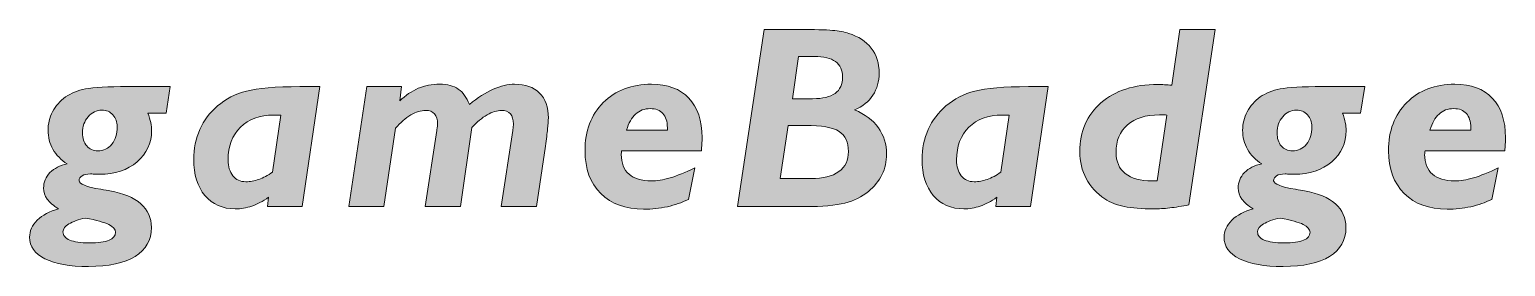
# Model space of a CAD drawing. Header units: inches. Extents: x -1.01 to 0.29, y -1.26 to -1.05.
import ezdxf

# ---------------------------------------------------------------- set-up
doc = ezdxf.new("R2010")
doc.units = ezdxf.units.IN
doc.header["$MEASUREMENT"] = 0
doc.layers.add('Layer 3', color=7, linetype='Continuous')

# ---------------------------------------------------------------- blocks, each defined once
blk = doc.blocks.new('block 2')
at = {"layer": 'Layer 3'}
h = blk.add_hatch(color=250, dxfattribs=at)
h.dxf.hatch_style = 2
edge = h.paths.add_edge_path()
edge.add_spline(control_points=[(-0.3877, -1.2072), (-0.3877, -1.2072), (-0.3644, -1.0517), (-0.3644, -1.0517), (-0.3644, -1.0517), (-0.3346, -1.0517), (-0.3346, -1.0517), (-0.3203, -1.0517), (-0.3102, -1.052), (-0.3046, -1.0525), (-0.2989, -1.053), (-0.2941, -1.0539), (-0.2903, -1.0552), (-0.2818, -1.0578), (-0.2752, -1.0621), (-0.2706, -1.0681), (-0.2659, -1.0742), (-0.2636, -1.0814), (-0.2636, -1.0899), (-0.2636, -1.0974), (-0.2654, -1.1039), (-0.2691, -1.1095), (-0.2728, -1.115), (-0.2781, -1.1193), (-0.2851, -1.1223), (-0.276, -1.126), (-0.2691, -1.1313), (-0.2643, -1.138), (-0.2595, -1.1447), (-0.2571, -1.1524), (-0.2571, -1.1611), (-0.2571, -1.1676), (-0.2584, -1.1736), (-0.2611, -1.1792), (-0.2638, -1.1847), (-0.2678, -1.1897), (-0.273, -1.194), (-0.2787, -1.1987), (-0.2856, -1.2021), (-0.2938, -1.2042), (-0.302, -1.2062), (-0.3133, -1.2072), (-0.3279, -1.2072), (-0.3279, -1.2072), (-0.3877, -1.2072), (-0.3877, -1.2072)], knot_values=[0, 0, 0, 0, 1, 1, 1, 2, 2, 2, 3, 3, 3, 4, 4, 4, 5, 5, 5, 6, 6, 6, 7, 7, 7, 8, 8, 8, 9, 9, 9, 10, 10, 10, 11, 11, 11, 12, 12, 12, 13, 13, 13, 14, 14, 14, 15, 15, 15, 15], degree=3, periodic=1)
edge = h.paths.add_edge_path()
edge.add_spline(control_points=[(-0.3503, -1.1827), (-0.3503, -1.1827), (-0.3233, -1.1827), (-0.3233, -1.1827), (-0.3128, -1.1827), (-0.3047, -1.1806), (-0.299, -1.1765), (-0.2933, -1.1723), (-0.2905, -1.1665), (-0.2905, -1.1589), (-0.2905, -1.1506), (-0.2933, -1.1447), (-0.2988, -1.1412), (-0.3043, -1.1377), (-0.3142, -1.136), (-0.3283, -1.136), (-0.3283, -1.136), (-0.3433, -1.136), (-0.3433, -1.136), (-0.3433, -1.136), (-0.3503, -1.1827), (-0.3503, -1.1827)], knot_values=[0, 0, 0, 0, 1, 1, 1, 2, 2, 2, 3, 3, 3, 4, 4, 4, 5, 5, 5, 6, 6, 6, 7, 7, 7, 7], degree=3, periodic=1)
edge = h.paths.add_edge_path()
edge.add_spline(control_points=[(-0.3396, -1.1125), (-0.3396, -1.1125), (-0.3219, -1.1125), (-0.3219, -1.1125), (-0.313, -1.1125), (-0.3065, -1.111), (-0.3022, -1.1078), (-0.2979, -1.1047), (-0.2957, -1.0999), (-0.2957, -1.0935), (-0.2957, -1.0875), (-0.2978, -1.083), (-0.3019, -1.0799), (-0.306, -1.0769), (-0.3122, -1.0754), (-0.3203, -1.0754), (-0.3203, -1.0754), (-0.3342, -1.0754), (-0.3342, -1.0754), (-0.3342, -1.0754), (-0.3396, -1.1125), (-0.3396, -1.1125)], knot_values=[0, 0, 0, 0, 1, 1, 1, 2, 2, 2, 3, 3, 3, 4, 4, 4, 5, 5, 5, 6, 6, 6, 7, 7, 7, 7], degree=3, periodic=1)
h = blk.add_hatch(color=250, dxfattribs=at)
h.dxf.hatch_style = 2
edge = h.paths.add_edge_path()
edge.add_spline(control_points=[(0.0079, -1.2057), (0.0019, -1.2069), (-0.0036, -1.2078), (-0.0088, -1.2084), (-0.0139, -1.209), (-0.0186, -1.2092), (-0.0229, -1.2092), (-0.0335, -1.2092), (-0.042, -1.2086), (-0.0487, -1.2072), (-0.0553, -1.2058), (-0.061, -1.2036), (-0.0657, -1.2005), (-0.0728, -1.1957), (-0.0783, -1.1898), (-0.0821, -1.1827), (-0.0858, -1.1756), (-0.0877, -1.1677), (-0.0877, -1.159), (-0.0877, -1.1412), (-0.0815, -1.1269), (-0.0691, -1.1161), (-0.0566, -1.1054), (-0.04, -1.1), (-0.0193, -1.1), (-0.0173, -1.1), (-0.0153, -1.1001), (-0.0133, -1.1002), (-0.0112, -1.1003), (-0.0091, -1.1005), (-0.0071, -1.1006), (-0.0071, -1.1006), (0.0001, -1.0517), (0.0001, -1.0517), (0.0001, -1.0517), (0.0309, -1.0517), (0.0309, -1.0517), (0.0309, -1.0517), (0.0079, -1.2057), (0.0079, -1.2057)], knot_values=[0, 0, 0, 0, 1, 1, 1, 2, 2, 2, 3, 3, 3, 4, 4, 4, 5, 5, 5, 6, 6, 6, 7, 7, 7, 8, 8, 8, 9, 9, 9, 10, 10, 10, 11, 11, 11, 12, 12, 12, 13, 13, 13, 13], degree=3, periodic=1)
edge = h.paths.add_edge_path()
edge.add_spline(control_points=[(-0.0197, -1.1845), (-0.0197, -1.1845), (-0.0114, -1.1269), (-0.0114, -1.1269), (-0.0121, -1.1268), (-0.0129, -1.1267), (-0.0139, -1.1267), (-0.0148, -1.1267), (-0.0161, -1.1267), (-0.0179, -1.1267), (-0.0299, -1.1267), (-0.0392, -1.1296), (-0.0459, -1.1354), (-0.0526, -1.1413), (-0.0559, -1.1494), (-0.0559, -1.1597), (-0.0559, -1.1678), (-0.0532, -1.1739), (-0.0478, -1.1782), (-0.0423, -1.1825), (-0.0345, -1.1847), (-0.0243, -1.1847), (-0.0237, -1.1847), (-0.023, -1.1846), (-0.022, -1.1846), (-0.021, -1.1845), (-0.0202, -1.1845), (-0.0197, -1.1845)], knot_values=[0, 0, 0, 0, 1, 1, 1, 2, 2, 2, 3, 3, 3, 4, 4, 4, 5, 5, 5, 6, 6, 6, 7, 7, 7, 8, 8, 8, 9, 9, 9, 9], degree=3, periodic=1)
h = blk.add_hatch(color=250, dxfattribs=at)
h.dxf.hatch_style = 2
edge = h.paths.add_edge_path()
edge.add_spline(control_points=[(-0.7285, -1.2072), (-0.7285, -1.2072), (-0.7128, -1.1019), (-0.7128, -1.1019), (-0.7128, -1.1019), (-0.6823, -1.1019), (-0.6823, -1.1019), (-0.6823, -1.1019), (-0.684, -1.1145), (-0.684, -1.1145), (-0.6789, -1.1096), (-0.6735, -1.1059), (-0.6677, -1.1034), (-0.6619, -1.101), (-0.6556, -1.0998), (-0.6488, -1.0998), (-0.6422, -1.0998), (-0.6368, -1.1012), (-0.6326, -1.104), (-0.6284, -1.1069), (-0.6252, -1.1114), (-0.6229, -1.1175), (-0.6155, -1.1116), (-0.6085, -1.1072), (-0.602, -1.1042), (-0.5955, -1.1012), (-0.5892, -1.0998), (-0.5832, -1.0998), (-0.5738, -1.0998), (-0.5665, -1.1023), (-0.5614, -1.1075), (-0.5562, -1.1126), (-0.5536, -1.12), (-0.5536, -1.1294), (-0.5536, -1.132), (-0.5539, -1.1352), (-0.5543, -1.1391), (-0.5547, -1.143), (-0.5553, -1.1481), (-0.5562, -1.1542), (-0.5562, -1.1542), (-0.5641, -1.2072), (-0.5641, -1.2072), (-0.5641, -1.2072), (-0.5951, -1.2072), (-0.5951, -1.2072), (-0.5951, -1.2072), (-0.5849, -1.1403), (-0.5849, -1.1403), (-0.5848, -1.1402), (-0.5848, -1.14), (-0.5848, -1.1397), (-0.5845, -1.1374), (-0.5843, -1.1358), (-0.5843, -1.1349), (-0.5843, -1.1308), (-0.5852, -1.1278), (-0.5869, -1.1258), (-0.5887, -1.1238), (-0.5913, -1.1228), (-0.5949, -1.1228), (-0.5986, -1.1228), (-0.6027, -1.1241), (-0.6073, -1.1267), (-0.6118, -1.1293), (-0.6163, -1.133), (-0.6206, -1.1378), (-0.6206, -1.1378), (-0.6308, -1.2072), (-0.6308, -1.2072), (-0.6308, -1.2072), (-0.6616, -1.2072), (-0.6616, -1.2072), (-0.6616, -1.2072), (-0.6514, -1.1403), (-0.6514, -1.1403), (-0.6513, -1.1402), (-0.6513, -1.14), (-0.6513, -1.1397), (-0.651, -1.1374), (-0.6508, -1.1357), (-0.6508, -1.1347), (-0.6508, -1.1307), (-0.6517, -1.1278), (-0.6534, -1.1258), (-0.6552, -1.1238), (-0.6577, -1.1228), (-0.6611, -1.1228), (-0.6653, -1.1228), (-0.6697, -1.1241), (-0.6742, -1.1268), (-0.6788, -1.1295), (-0.6833, -1.1334), (-0.6877, -1.1385), (-0.6877, -1.1385), (-0.6979, -1.2072), (-0.6979, -1.2072), (-0.6979, -1.2072), (-0.7285, -1.2072), (-0.7285, -1.2072)], knot_values=[0, 0, 0, 0, 1, 1, 1, 2, 2, 2, 3, 3, 3, 4, 4, 4, 5, 5, 5, 6, 6, 6, 7, 7, 7, 8, 8, 8, 9, 9, 9, 10, 10, 10, 11, 11, 11, 12, 12, 12, 13, 13, 13, 14, 14, 14, 15, 15, 15, 16, 16, 16, 17, 17, 17, 18, 18, 18, 19, 19, 19, 20, 20, 20, 21, 21, 21, 22, 22, 22, 23, 23, 23, 24, 24, 24, 25, 25, 25, 26, 26, 26, 27, 27, 27, 28, 28, 28, 29, 29, 29, 30, 30, 30, 31, 31, 31, 32, 32, 32, 33, 33, 33, 33], degree=3, periodic=1)
h = blk.add_hatch(color=250, dxfattribs=at)
h.dxf.hatch_style = 2
edge = h.paths.add_edge_path()
edge.add_spline(control_points=[(-0.4309, -1.2009), (-0.4365, -1.2037), (-0.4426, -1.2059), (-0.4493, -1.2073), (-0.456, -1.2087), (-0.4629, -1.2095), (-0.4701, -1.2095), (-0.4859, -1.2095), (-0.4984, -1.2049), (-0.5076, -1.1957), (-0.5168, -1.1866), (-0.5215, -1.1741), (-0.5215, -1.1583), (-0.5215, -1.1408), (-0.5161, -1.1267), (-0.5055, -1.1159), (-0.4948, -1.1052), (-0.4807, -1.0998), (-0.4632, -1.0998), (-0.4491, -1.0998), (-0.4381, -1.1038), (-0.4304, -1.112), (-0.4227, -1.1201), (-0.4189, -1.1317), (-0.4189, -1.1467), (-0.4189, -1.1485), (-0.4189, -1.1504), (-0.419, -1.1524), (-0.4191, -1.1544), (-0.4193, -1.1563), (-0.4195, -1.1583), (-0.4195, -1.1583), (-0.4894, -1.1583), (-0.4894, -1.1583), (-0.4894, -1.1587), (-0.4895, -1.1593), (-0.4896, -1.16), (-0.4896, -1.1607), (-0.4897, -1.1612), (-0.4897, -1.1615), (-0.4897, -1.169), (-0.4874, -1.1748), (-0.4829, -1.1787), (-0.4785, -1.1827), (-0.472, -1.1847), (-0.4634, -1.1847), (-0.4586, -1.1847), (-0.4531, -1.1838), (-0.4469, -1.182), (-0.4407, -1.1801), (-0.4335, -1.1773), (-0.4252, -1.1733), (-0.4252, -1.1733), (-0.4309, -1.2009), (-0.4309, -1.2009)], knot_values=[0, 0, 0, 0, 1, 1, 1, 2, 2, 2, 3, 3, 3, 4, 4, 4, 5, 5, 5, 6, 6, 6, 7, 7, 7, 8, 8, 8, 9, 9, 9, 10, 10, 10, 11, 11, 11, 12, 12, 12, 13, 13, 13, 14, 14, 14, 15, 15, 15, 16, 16, 16, 17, 17, 17, 18, 18, 18, 18], degree=3, periodic=1)
edge = h.paths.add_edge_path()
edge.add_spline(control_points=[(-0.4851, -1.1401), (-0.4851, -1.1401), (-0.4493, -1.1401), (-0.4493, -1.1401), (-0.4493, -1.1401), (-0.4493, -1.138), (-0.4493, -1.138), (-0.4493, -1.1325), (-0.4506, -1.1283), (-0.4532, -1.1255), (-0.4557, -1.1226), (-0.4594, -1.1212), (-0.4643, -1.1212), (-0.4694, -1.1212), (-0.4736, -1.1228), (-0.4771, -1.126), (-0.4806, -1.1292), (-0.4833, -1.1339), (-0.4851, -1.1401)], knot_values=[0, 0, 0, 0, 1, 1, 1, 2, 2, 2, 3, 3, 3, 4, 4, 4, 5, 5, 5, 6, 6, 6, 6], degree=3, periodic=1)
h = blk.add_hatch(color=250, dxfattribs=at)
h.dxf.hatch_style = 2
edge = h.paths.add_edge_path()
edge.add_spline(control_points=[(0.2735, -1.2009), (0.2679, -1.2037), (0.2618, -1.2059), (0.2551, -1.2073), (0.2484, -1.2087), (0.2415, -1.2095), (0.2343, -1.2095), (0.2185, -1.2095), (0.206, -1.2049), (0.1968, -1.1957), (0.1876, -1.1866), (0.183, -1.1741), (0.183, -1.1583), (0.183, -1.1408), (0.1883, -1.1267), (0.199, -1.1159), (0.2096, -1.1052), (0.2237, -1.0998), (0.2412, -1.0998), (0.2554, -1.0998), (0.2663, -1.1038), (0.274, -1.112), (0.2817, -1.1201), (0.2856, -1.1317), (0.2856, -1.1467), (0.2856, -1.1485), (0.2855, -1.1504), (0.2854, -1.1524), (0.2853, -1.1544), (0.2851, -1.1563), (0.2849, -1.1583), (0.2849, -1.1583), (0.215, -1.1583), (0.215, -1.1583), (0.215, -1.1587), (0.2149, -1.1593), (0.2149, -1.16), (0.2148, -1.1607), (0.2147, -1.1612), (0.2147, -1.1615), (0.2147, -1.169), (0.217, -1.1748), (0.2215, -1.1787), (0.226, -1.1827), (0.2325, -1.1847), (0.241, -1.1847), (0.2458, -1.1847), (0.2513, -1.1838), (0.2575, -1.182), (0.2637, -1.1801), (0.2709, -1.1773), (0.2792, -1.1733), (0.2792, -1.1733), (0.2735, -1.2009), (0.2735, -1.2009)], knot_values=[0, 0, 0, 0, 1, 1, 1, 2, 2, 2, 3, 3, 3, 4, 4, 4, 5, 5, 5, 6, 6, 6, 7, 7, 7, 8, 8, 8, 9, 9, 9, 10, 10, 10, 11, 11, 11, 12, 12, 12, 13, 13, 13, 14, 14, 14, 15, 15, 15, 16, 16, 16, 17, 17, 17, 18, 18, 18, 18], degree=3, periodic=1)
edge = h.paths.add_edge_path()
edge.add_spline(control_points=[(0.2193, -1.1401), (0.2193, -1.1401), (0.2551, -1.1401), (0.2551, -1.1401), (0.2551, -1.1401), (0.2551, -1.138), (0.2551, -1.138), (0.2551, -1.1325), (0.2538, -1.1283), (0.2513, -1.1255), (0.2487, -1.1226), (0.245, -1.1212), (0.2401, -1.1212), (0.235, -1.1212), (0.2308, -1.1228), (0.2273, -1.126), (0.2238, -1.1292), (0.2212, -1.1339), (0.2193, -1.1401)], knot_values=[0, 0, 0, 0, 1, 1, 1, 2, 2, 2, 3, 3, 3, 4, 4, 4, 5, 5, 5, 6, 6, 6, 6], degree=3, periodic=1)
h = blk.add_hatch(color=250, dxfattribs=at)
h.dxf.hatch_style = 2
edge = h.paths.add_edge_path()
edge.add_spline(control_points=[(-0.9755, -1.1697), (-0.9809, -1.1663), (-0.9851, -1.162), (-0.988, -1.1569), (-0.9909, -1.1519), (-0.9923, -1.1463), (-0.9923, -1.1401), (-0.9923, -1.1345), (-0.991, -1.1291), (-0.9883, -1.124), (-0.9855, -1.1189), (-0.9818, -1.1145), (-0.9769, -1.111), (-0.9722, -1.1077), (-0.9664, -1.1053), (-0.9594, -1.1039), (-0.9524, -1.1026), (-0.94, -1.1019), (-0.9223, -1.1019), (-0.9223, -1.1019), (-0.8852, -1.1019), (-0.8852, -1.1019), (-0.8852, -1.1019), (-0.8888, -1.1253), (-0.8888, -1.1253), (-0.8888, -1.1253), (-0.9047, -1.1251), (-0.9047, -1.1251), (-0.9036, -1.1282), (-0.9028, -1.131), (-0.9023, -1.1335), (-0.9018, -1.136), (-0.9015, -1.1383), (-0.9015, -1.1403), (-0.9015, -1.1514), (-0.9057, -1.1606), (-0.9142, -1.1679), (-0.9227, -1.1752), (-0.9337, -1.1788), (-0.9471, -1.1788), (-0.9475, -1.1788), (-0.9486, -1.1788), (-0.9504, -1.1787), (-0.9521, -1.1786), (-0.9537, -1.1786), (-0.9551, -1.1786), (-0.9583, -1.1786), (-0.9607, -1.1791), (-0.9625, -1.1801), (-0.9642, -1.1812), (-0.9651, -1.1826), (-0.9651, -1.1845), (-0.9651, -1.1874), (-0.9587, -1.1899), (-0.946, -1.192), (-0.9426, -1.1925), (-0.94, -1.193), (-0.938, -1.1934), (-0.9261, -1.1955), (-0.9171, -1.1993), (-0.9109, -1.2048), (-0.9048, -1.2103), (-0.9017, -1.2172), (-0.9017, -1.2255), (-0.9017, -1.2366), (-0.9065, -1.2451), (-0.9159, -1.251), (-0.9254, -1.2569), (-0.9391, -1.2598), (-0.9568, -1.2598), (-0.9732, -1.2598), (-0.9859, -1.2576), (-0.995, -1.253), (-1.004, -1.2485), (-1.0085, -1.2422), (-1.0085, -1.2342), (-1.0085, -1.2286), (-1.0063, -1.2236), (-1.0017, -1.2191), (-0.9971, -1.2147), (-0.9909, -1.2114), (-0.983, -1.2092), (-0.9876, -1.2065), (-0.9909, -1.2036), (-0.993, -1.2006), (-0.9951, -1.1976), (-0.9962, -1.1944), (-0.9962, -1.1909), (-0.9962, -1.1857), (-0.9944, -1.1812), (-0.9906, -1.1774), (-0.9869, -1.1736), (-0.9819, -1.171), (-0.9755, -1.1697)], knot_values=[0, 0, 0, 0, 1, 1, 1, 2, 2, 2, 3, 3, 3, 4, 4, 4, 5, 5, 5, 6, 6, 6, 7, 7, 7, 8, 8, 8, 9, 9, 9, 10, 10, 10, 11, 11, 11, 12, 12, 12, 13, 13, 13, 14, 14, 14, 15, 15, 15, 16, 16, 16, 17, 17, 17, 18, 18, 18, 19, 19, 19, 20, 20, 20, 21, 21, 21, 22, 22, 22, 23, 23, 23, 24, 24, 24, 25, 25, 25, 26, 26, 26, 27, 27, 27, 28, 28, 28, 29, 29, 29, 30, 30, 30, 31, 31, 31, 31], degree=3, periodic=1)
edge = h.paths.add_edge_path()
edge.add_spline(control_points=[(-0.9594, -1.2173), (-0.9656, -1.2186), (-0.9705, -1.2203), (-0.974, -1.2224), (-0.9775, -1.2245), (-0.9792, -1.2268), (-0.9792, -1.2294), (-0.9792, -1.2326), (-0.9772, -1.235), (-0.9733, -1.2366), (-0.9694, -1.2383), (-0.9636, -1.2391), (-0.956, -1.2391), (-0.9483, -1.2391), (-0.9425, -1.2384), (-0.9388, -1.2368), (-0.935, -1.2353), (-0.9332, -1.2329), (-0.9332, -1.2298), (-0.9332, -1.2271), (-0.9352, -1.2248), (-0.9391, -1.2229), (-0.9431, -1.221), (-0.9498, -1.2191), (-0.9594, -1.2173)], knot_values=[0, 0, 0, 0, 1, 1, 1, 2, 2, 2, 3, 3, 3, 4, 4, 4, 5, 5, 5, 6, 6, 6, 7, 7, 7, 8, 8, 8, 8], degree=3, periodic=1)
edge = h.paths.add_edge_path()
edge.add_spline(control_points=[(-0.945, -1.1225), (-0.9498, -1.1225), (-0.9539, -1.1245), (-0.9572, -1.1283), (-0.9604, -1.1321), (-0.9621, -1.1368), (-0.9621, -1.1426), (-0.9621, -1.1473), (-0.9608, -1.1511), (-0.9584, -1.154), (-0.9559, -1.1569), (-0.9526, -1.1583), (-0.9486, -1.1583), (-0.9436, -1.1583), (-0.9395, -1.1564), (-0.9363, -1.1524), (-0.9332, -1.1485), (-0.9316, -1.1434), (-0.9316, -1.1371), (-0.9316, -1.1329), (-0.9329, -1.1294), (-0.9354, -1.1267), (-0.9379, -1.1239), (-0.9411, -1.1225), (-0.945, -1.1225)], knot_values=[0, 0, 0, 0, 1, 1, 1, 2, 2, 2, 3, 3, 3, 4, 4, 4, 5, 5, 5, 6, 6, 6, 7, 7, 7, 8, 8, 8, 8], degree=3, periodic=1)
h = blk.add_hatch(color=250, dxfattribs=at)
h.dxf.hatch_style = 2
edge = h.paths.add_edge_path()
edge.add_spline(control_points=[(-0.8, -1.2072), (-0.8, -1.2072), (-0.7989, -1.199), (-0.7989, -1.199), (-0.8041, -1.2026), (-0.809, -1.2052), (-0.8137, -1.2068), (-0.8184, -1.2084), (-0.8232, -1.2092), (-0.8281, -1.2092), (-0.8393, -1.2092), (-0.8481, -1.2053), (-0.8547, -1.1975), (-0.8613, -1.1897), (-0.8646, -1.1791), (-0.8646, -1.1658), (-0.8646, -1.1564), (-0.8628, -1.1477), (-0.8592, -1.1396), (-0.8556, -1.1315), (-0.8505, -1.1246), (-0.8437, -1.1189), (-0.8365, -1.1127), (-0.828, -1.1084), (-0.8182, -1.1058), (-0.8085, -1.1032), (-0.7929, -1.1019), (-0.7714, -1.1019), (-0.7714, -1.1019), (-0.754, -1.1019), (-0.754, -1.1019), (-0.754, -1.1019), (-0.7695, -1.2072), (-0.7695, -1.2072), (-0.7695, -1.2072), (-0.8, -1.2072), (-0.8, -1.2072)], knot_values=[0, 0, 0, 0, 1, 1, 1, 2, 2, 2, 3, 3, 3, 4, 4, 4, 5, 5, 5, 6, 6, 6, 7, 7, 7, 8, 8, 8, 9, 9, 9, 10, 10, 10, 11, 11, 11, 12, 12, 12, 12], degree=3, periodic=1)
edge = h.paths.add_edge_path()
edge.add_spline(control_points=[(-0.7955, -1.177), (-0.7955, -1.177), (-0.7883, -1.1271), (-0.7883, -1.1271), (-0.7889, -1.127), (-0.7897, -1.127), (-0.7905, -1.1269), (-0.7914, -1.1269), (-0.7927, -1.1269), (-0.7944, -1.1269), (-0.8067, -1.1269), (-0.8164, -1.1304), (-0.8236, -1.1376), (-0.8308, -1.1447), (-0.8344, -1.1542), (-0.8344, -1.1662), (-0.8344, -1.1722), (-0.833, -1.1768), (-0.8302, -1.1802), (-0.8274, -1.1836), (-0.8237, -1.1854), (-0.8189, -1.1854), (-0.8152, -1.1854), (-0.8113, -1.1847), (-0.8074, -1.1833), (-0.8035, -1.1819), (-0.7996, -1.1798), (-0.7955, -1.177)], knot_values=[0, 0, 0, 0, 1, 1, 1, 2, 2, 2, 3, 3, 3, 4, 4, 4, 5, 5, 5, 6, 6, 6, 7, 7, 7, 8, 8, 8, 9, 9, 9, 9], degree=3, periodic=1)
h = blk.add_hatch(color=250, dxfattribs=at)
h.dxf.hatch_style = 2
edge = h.paths.add_edge_path()
edge.add_spline(control_points=[(-0.1614, -1.2072), (-0.1614, -1.2072), (-0.1603, -1.199), (-0.1603, -1.199), (-0.1654, -1.2026), (-0.1703, -1.2052), (-0.175, -1.2068), (-0.1797, -1.2084), (-0.1845, -1.2092), (-0.1894, -1.2092), (-0.2006, -1.2092), (-0.2095, -1.2053), (-0.2161, -1.1975), (-0.2227, -1.1897), (-0.226, -1.1791), (-0.226, -1.1658), (-0.226, -1.1564), (-0.2242, -1.1477), (-0.2206, -1.1396), (-0.217, -1.1315), (-0.2118, -1.1246), (-0.2051, -1.1189), (-0.1978, -1.1127), (-0.1893, -1.1084), (-0.1796, -1.1058), (-0.1698, -1.1032), (-0.1542, -1.1019), (-0.1327, -1.1019), (-0.1327, -1.1019), (-0.1154, -1.1019), (-0.1154, -1.1019), (-0.1154, -1.1019), (-0.1308, -1.2072), (-0.1308, -1.2072), (-0.1308, -1.2072), (-0.1614, -1.2072), (-0.1614, -1.2072)], knot_values=[0, 0, 0, 0, 1, 1, 1, 2, 2, 2, 3, 3, 3, 4, 4, 4, 5, 5, 5, 6, 6, 6, 7, 7, 7, 8, 8, 8, 9, 9, 9, 10, 10, 10, 11, 11, 11, 12, 12, 12, 12], degree=3, periodic=1)
edge = h.paths.add_edge_path()
edge.add_spline(control_points=[(-0.1568, -1.177), (-0.1568, -1.177), (-0.1496, -1.1271), (-0.1496, -1.1271), (-0.1503, -1.127), (-0.151, -1.127), (-0.1519, -1.1269), (-0.1527, -1.1269), (-0.154, -1.1269), (-0.1557, -1.1269), (-0.168, -1.1269), (-0.1778, -1.1304), (-0.185, -1.1376), (-0.1921, -1.1447), (-0.1957, -1.1542), (-0.1957, -1.1662), (-0.1957, -1.1722), (-0.1943, -1.1768), (-0.1916, -1.1802), (-0.1888, -1.1836), (-0.185, -1.1854), (-0.1803, -1.1854), (-0.1765, -1.1854), (-0.1727, -1.1847), (-0.1688, -1.1833), (-0.1649, -1.1819), (-0.1609, -1.1798), (-0.1568, -1.177)], knot_values=[0, 0, 0, 0, 1, 1, 1, 2, 2, 2, 3, 3, 3, 4, 4, 4, 5, 5, 5, 6, 6, 6, 7, 7, 7, 8, 8, 8, 9, 9, 9, 9], degree=3, periodic=1)
h = blk.add_hatch(color=250, dxfattribs=at)
h.dxf.hatch_style = 2
edge = h.paths.add_edge_path()
edge.add_spline(control_points=[(0.0718, -1.1697), (0.0664, -1.1663), (0.0623, -1.162), (0.0594, -1.1569), (0.0565, -1.1519), (0.0551, -1.1463), (0.0551, -1.1401), (0.0551, -1.1345), (0.0564, -1.1291), (0.0591, -1.124), (0.0618, -1.1189), (0.0656, -1.1145), (0.0705, -1.111), (0.0752, -1.1077), (0.081, -1.1053), (0.088, -1.1039), (0.095, -1.1026), (0.1074, -1.1019), (0.1251, -1.1019), (0.1251, -1.1019), (0.1622, -1.1019), (0.1622, -1.1019), (0.1622, -1.1019), (0.1585, -1.1253), (0.1585, -1.1253), (0.1585, -1.1253), (0.1427, -1.1251), (0.1427, -1.1251), (0.1438, -1.1282), (0.1446, -1.131), (0.1451, -1.1335), (0.1456, -1.136), (0.1459, -1.1383), (0.1459, -1.1403), (0.1459, -1.1514), (0.1416, -1.1606), (0.1332, -1.1679), (0.1247, -1.1752), (0.1137, -1.1788), (0.1003, -1.1788), (0.0999, -1.1788), (0.0988, -1.1788), (0.097, -1.1787), (0.0953, -1.1786), (0.0937, -1.1786), (0.0923, -1.1786), (0.0891, -1.1786), (0.0866, -1.1791), (0.0849, -1.1801), (0.0832, -1.1812), (0.0823, -1.1826), (0.0823, -1.1845), (0.0823, -1.1874), (0.0887, -1.1899), (0.1014, -1.192), (0.1047, -1.1925), (0.1074, -1.193), (0.1094, -1.1934), (0.1213, -1.1955), (0.1303, -1.1993), (0.1364, -1.2048), (0.1426, -1.2103), (0.1457, -1.2172), (0.1457, -1.2255), (0.1457, -1.2366), (0.1409, -1.2451), (0.1314, -1.251), (0.1219, -1.2569), (0.1083, -1.2598), (0.0905, -1.2598), (0.0741, -1.2598), (0.0614, -1.2576), (0.0524, -1.253), (0.0433, -1.2485), (0.0388, -1.2422), (0.0388, -1.2342), (0.0388, -1.2286), (0.0411, -1.2236), (0.0457, -1.2191), (0.0502, -1.2147), (0.0565, -1.2114), (0.0644, -1.2092), (0.0598, -1.2065), (0.0565, -1.2036), (0.0543, -1.2006), (0.0522, -1.1976), (0.0512, -1.1944), (0.0512, -1.1909), (0.0512, -1.1857), (0.053, -1.1812), (0.0567, -1.1774), (0.0604, -1.1736), (0.0655, -1.171), (0.0718, -1.1697)], knot_values=[0, 0, 0, 0, 1, 1, 1, 2, 2, 2, 3, 3, 3, 4, 4, 4, 5, 5, 5, 6, 6, 6, 7, 7, 7, 8, 8, 8, 9, 9, 9, 10, 10, 10, 11, 11, 11, 12, 12, 12, 13, 13, 13, 14, 14, 14, 15, 15, 15, 16, 16, 16, 17, 17, 17, 18, 18, 18, 19, 19, 19, 20, 20, 20, 21, 21, 21, 22, 22, 22, 23, 23, 23, 24, 24, 24, 25, 25, 25, 26, 26, 26, 27, 27, 27, 28, 28, 28, 29, 29, 29, 30, 30, 30, 31, 31, 31, 31], degree=3, periodic=1)
edge = h.paths.add_edge_path()
edge.add_spline(control_points=[(0.088, -1.2173), (0.0817, -1.2186), (0.0769, -1.2203), (0.0734, -1.2224), (0.0699, -1.2245), (0.0682, -1.2268), (0.0682, -1.2294), (0.0682, -1.2326), (0.0701, -1.235), (0.0741, -1.2366), (0.078, -1.2383), (0.0838, -1.2391), (0.0914, -1.2391), (0.0991, -1.2391), (0.1048, -1.2384), (0.1086, -1.2368), (0.1123, -1.2353), (0.1142, -1.2329), (0.1142, -1.2298), (0.1142, -1.2271), (0.1122, -1.2248), (0.1082, -1.2229), (0.1043, -1.221), (0.0975, -1.2191), (0.088, -1.2173)], knot_values=[0, 0, 0, 0, 1, 1, 1, 2, 2, 2, 3, 3, 3, 4, 4, 4, 5, 5, 5, 6, 6, 6, 7, 7, 7, 8, 8, 8, 8], degree=3, periodic=1)
edge = h.paths.add_edge_path()
edge.add_spline(control_points=[(0.1024, -1.1225), (0.0975, -1.1225), (0.0934, -1.1245), (0.0902, -1.1283), (0.0869, -1.1321), (0.0853, -1.1368), (0.0853, -1.1426), (0.0853, -1.1473), (0.0865, -1.1511), (0.089, -1.154), (0.0915, -1.1569), (0.0947, -1.1583), (0.0987, -1.1583), (0.1038, -1.1583), (0.1079, -1.1564), (0.111, -1.1524), (0.1142, -1.1485), (0.1157, -1.1434), (0.1157, -1.1371), (0.1157, -1.1329), (0.1145, -1.1294), (0.112, -1.1267), (0.1094, -1.1239), (0.1063, -1.1225), (0.1024, -1.1225)], knot_values=[0, 0, 0, 0, 1, 1, 1, 2, 2, 2, 3, 3, 3, 4, 4, 4, 5, 5, 5, 6, 6, 6, 7, 7, 7, 8, 8, 8, 8], degree=3, periodic=1)
at = {"layer": 'Layer 3', "lineweight": 0}
for points, knots in [([(-0.3877, -1.2072), (-0.3877, -1.2072), (-0.3644, -1.0517), (-0.3644, -1.0517), (-0.3644, -1.0517), (-0.3346, -1.0517), (-0.3346, -1.0517), (-0.3203, -1.0517), (-0.3102, -1.052), (-0.3046, -1.0525), (-0.2989, -1.053), (-0.2941, -1.0539), (-0.2903, -1.0552), (-0.2818, -1.0578), (-0.2752, -1.0621), (-0.2706, -1.0681), (-0.2659, -1.0742), (-0.2636, -1.0814), (-0.2636, -1.0899), (-0.2636, -1.0974), (-0.2654, -1.1039), (-0.2691, -1.1095), (-0.2728, -1.115), (-0.2781, -1.1193), (-0.2851, -1.1223), (-0.276, -1.126), (-0.2691, -1.1313), (-0.2643, -1.138), (-0.2595, -1.1447), (-0.2571, -1.1524), (-0.2571, -1.1611), (-0.2571, -1.1676), (-0.2584, -1.1736), (-0.2611, -1.1792), (-0.2638, -1.1847), (-0.2678, -1.1897), (-0.273, -1.194), (-0.2787, -1.1987), (-0.2856, -1.2021), (-0.2938, -1.2042), (-0.302, -1.2062), (-0.3133, -1.2072), (-0.3279, -1.2072), (-0.3279, -1.2072), (-0.3877, -1.2072), (-0.3877, -1.2072)], [0, 0, 0, 0, 1, 1, 1, 2, 2, 2, 3, 3, 3, 4, 4, 4, 5, 5, 5, 6, 6, 6, 7, 7, 7, 8, 8, 8, 9, 9, 9, 10, 10, 10, 11, 11, 11, 12, 12, 12, 13, 13, 13, 14, 14, 14, 15, 15, 15, 15]), ([(0.0079, -1.2057), (0.0019, -1.2069), (-0.0036, -1.2078), (-0.0088, -1.2084), (-0.0139, -1.209), (-0.0186, -1.2092), (-0.0229, -1.2092), (-0.0335, -1.2092), (-0.042, -1.2086), (-0.0487, -1.2072), (-0.0553, -1.2058), (-0.061, -1.2036), (-0.0657, -1.2005), (-0.0728, -1.1957), (-0.0783, -1.1898), (-0.0821, -1.1827), (-0.0858, -1.1756), (-0.0877, -1.1677), (-0.0877, -1.159), (-0.0877, -1.1412), (-0.0815, -1.1269), (-0.0691, -1.1161), (-0.0566, -1.1054), (-0.04, -1.1), (-0.0193, -1.1), (-0.0173, -1.1), (-0.0153, -1.1001), (-0.0133, -1.1002), (-0.0112, -1.1003), (-0.0091, -1.1005), (-0.0071, -1.1006), (-0.0071, -1.1006), (0.0001, -1.0517), (0.0001, -1.0517), (0.0001, -1.0517), (0.0309, -1.0517), (0.0309, -1.0517), (0.0309, -1.0517), (0.0079, -1.2057), (0.0079, -1.2057)], [0, 0, 0, 0, 1, 1, 1, 2, 2, 2, 3, 3, 3, 4, 4, 4, 5, 5, 5, 6, 6, 6, 7, 7, 7, 8, 8, 8, 9, 9, 9, 10, 10, 10, 11, 11, 11, 12, 12, 12, 13, 13, 13, 13]), ([(-0.3396, -1.1125), (-0.3396, -1.1125), (-0.3219, -1.1125), (-0.3219, -1.1125), (-0.313, -1.1125), (-0.3065, -1.111), (-0.3022, -1.1078), (-0.2979, -1.1047), (-0.2957, -1.0999), (-0.2957, -1.0935), (-0.2957, -1.0875), (-0.2978, -1.083), (-0.3019, -1.0799), (-0.306, -1.0769), (-0.3122, -1.0754), (-0.3203, -1.0754), (-0.3203, -1.0754), (-0.3342, -1.0754), (-0.3342, -1.0754), (-0.3342, -1.0754), (-0.3396, -1.1125), (-0.3396, -1.1125)], [0, 0, 0, 0, 1, 1, 1, 2, 2, 2, 3, 3, 3, 4, 4, 4, 5, 5, 5, 6, 6, 6, 7, 7, 7, 7]), ([(-0.7285, -1.2072), (-0.7285, -1.2072), (-0.7128, -1.1019), (-0.7128, -1.1019), (-0.7128, -1.1019), (-0.6823, -1.1019), (-0.6823, -1.1019), (-0.6823, -1.1019), (-0.684, -1.1145), (-0.684, -1.1145), (-0.6789, -1.1096), (-0.6735, -1.1059), (-0.6677, -1.1034), (-0.6619, -1.101), (-0.6556, -1.0998), (-0.6488, -1.0998), (-0.6422, -1.0998), (-0.6368, -1.1012), (-0.6326, -1.104), (-0.6284, -1.1069), (-0.6252, -1.1114), (-0.6229, -1.1175), (-0.6155, -1.1116), (-0.6085, -1.1072), (-0.602, -1.1042), (-0.5955, -1.1012), (-0.5892, -1.0998), (-0.5832, -1.0998), (-0.5738, -1.0998), (-0.5665, -1.1023), (-0.5614, -1.1075), (-0.5562, -1.1126), (-0.5536, -1.12), (-0.5536, -1.1294), (-0.5536, -1.132), (-0.5539, -1.1352), (-0.5543, -1.1391), (-0.5547, -1.143), (-0.5553, -1.1481), (-0.5562, -1.1542), (-0.5562, -1.1542), (-0.5641, -1.2072), (-0.5641, -1.2072), (-0.5641, -1.2072), (-0.5951, -1.2072), (-0.5951, -1.2072), (-0.5951, -1.2072), (-0.5849, -1.1403), (-0.5849, -1.1403), (-0.5848, -1.1402), (-0.5848, -1.14), (-0.5848, -1.1397), (-0.5845, -1.1374), (-0.5843, -1.1358), (-0.5843, -1.1349), (-0.5843, -1.1308), (-0.5852, -1.1278), (-0.5869, -1.1258), (-0.5887, -1.1238), (-0.5913, -1.1228), (-0.5949, -1.1228), (-0.5986, -1.1228), (-0.6027, -1.1241), (-0.6073, -1.1267), (-0.6118, -1.1293), (-0.6163, -1.133), (-0.6206, -1.1378), (-0.6206, -1.1378), (-0.6308, -1.2072), (-0.6308, -1.2072), (-0.6308, -1.2072), (-0.6616, -1.2072), (-0.6616, -1.2072), (-0.6616, -1.2072), (-0.6514, -1.1403), (-0.6514, -1.1403), (-0.6513, -1.1402), (-0.6513, -1.14), (-0.6513, -1.1397), (-0.651, -1.1374), (-0.6508, -1.1357), (-0.6508, -1.1347), (-0.6508, -1.1307), (-0.6517, -1.1278), (-0.6534, -1.1258), (-0.6552, -1.1238), (-0.6577, -1.1228), (-0.6611, -1.1228), (-0.6653, -1.1228), (-0.6697, -1.1241), (-0.6742, -1.1268), (-0.6788, -1.1295), (-0.6833, -1.1334), (-0.6877, -1.1385), (-0.6877, -1.1385), (-0.6979, -1.2072), (-0.6979, -1.2072), (-0.6979, -1.2072), (-0.7285, -1.2072), (-0.7285, -1.2072)], [0, 0, 0, 0, 1, 1, 1, 2, 2, 2, 3, 3, 3, 4, 4, 4, 5, 5, 5, 6, 6, 6, 7, 7, 7, 8, 8, 8, 9, 9, 9, 10, 10, 10, 11, 11, 11, 12, 12, 12, 13, 13, 13, 14, 14, 14, 15, 15, 15, 16, 16, 16, 17, 17, 17, 18, 18, 18, 19, 19, 19, 20, 20, 20, 21, 21, 21, 22, 22, 22, 23, 23, 23, 24, 24, 24, 25, 25, 25, 26, 26, 26, 27, 27, 27, 28, 28, 28, 29, 29, 29, 30, 30, 30, 31, 31, 31, 32, 32, 32, 33, 33, 33, 33]), ([(-0.4309, -1.2009), (-0.4365, -1.2037), (-0.4426, -1.2059), (-0.4493, -1.2073), (-0.456, -1.2087), (-0.4629, -1.2095), (-0.4701, -1.2095), (-0.4859, -1.2095), (-0.4984, -1.2049), (-0.5076, -1.1957), (-0.5168, -1.1866), (-0.5215, -1.1741), (-0.5215, -1.1583), (-0.5215, -1.1408), (-0.5161, -1.1267), (-0.5055, -1.1159), (-0.4948, -1.1052), (-0.4807, -1.0998), (-0.4632, -1.0998), (-0.4491, -1.0998), (-0.4381, -1.1038), (-0.4304, -1.112), (-0.4227, -1.1201), (-0.4189, -1.1317), (-0.4189, -1.1467), (-0.4189, -1.1485), (-0.4189, -1.1504), (-0.419, -1.1524), (-0.4191, -1.1544), (-0.4193, -1.1563), (-0.4195, -1.1583), (-0.4195, -1.1583), (-0.4894, -1.1583), (-0.4894, -1.1583), (-0.4894, -1.1587), (-0.4895, -1.1593), (-0.4896, -1.16), (-0.4896, -1.1607), (-0.4897, -1.1612), (-0.4897, -1.1615), (-0.4897, -1.169), (-0.4874, -1.1748), (-0.4829, -1.1787), (-0.4785, -1.1827), (-0.472, -1.1847), (-0.4634, -1.1847), (-0.4586, -1.1847), (-0.4531, -1.1838), (-0.4469, -1.182), (-0.4407, -1.1801), (-0.4335, -1.1773), (-0.4252, -1.1733), (-0.4252, -1.1733), (-0.4309, -1.2009), (-0.4309, -1.2009)], [0, 0, 0, 0, 1, 1, 1, 2, 2, 2, 3, 3, 3, 4, 4, 4, 5, 5, 5, 6, 6, 6, 7, 7, 7, 8, 8, 8, 9, 9, 9, 10, 10, 10, 11, 11, 11, 12, 12, 12, 13, 13, 13, 14, 14, 14, 15, 15, 15, 16, 16, 16, 17, 17, 17, 18, 18, 18, 18]), ([(0.2735, -1.2009), (0.2679, -1.2037), (0.2618, -1.2059), (0.2551, -1.2073), (0.2484, -1.2087), (0.2415, -1.2095), (0.2343, -1.2095), (0.2185, -1.2095), (0.206, -1.2049), (0.1968, -1.1957), (0.1876, -1.1866), (0.183, -1.1741), (0.183, -1.1583), (0.183, -1.1408), (0.1883, -1.1267), (0.199, -1.1159), (0.2096, -1.1052), (0.2237, -1.0998), (0.2412, -1.0998), (0.2554, -1.0998), (0.2663, -1.1038), (0.274, -1.112), (0.2817, -1.1201), (0.2856, -1.1317), (0.2856, -1.1467), (0.2856, -1.1485), (0.2855, -1.1504), (0.2854, -1.1524), (0.2853, -1.1544), (0.2851, -1.1563), (0.2849, -1.1583), (0.2849, -1.1583), (0.215, -1.1583), (0.215, -1.1583), (0.215, -1.1587), (0.2149, -1.1593), (0.2149, -1.16), (0.2148, -1.1607), (0.2147, -1.1612), (0.2147, -1.1615), (0.2147, -1.169), (0.217, -1.1748), (0.2215, -1.1787), (0.226, -1.1827), (0.2325, -1.1847), (0.241, -1.1847), (0.2458, -1.1847), (0.2513, -1.1838), (0.2575, -1.182), (0.2637, -1.1801), (0.2709, -1.1773), (0.2792, -1.1733), (0.2792, -1.1733), (0.2735, -1.2009), (0.2735, -1.2009)], [0, 0, 0, 0, 1, 1, 1, 2, 2, 2, 3, 3, 3, 4, 4, 4, 5, 5, 5, 6, 6, 6, 7, 7, 7, 8, 8, 8, 9, 9, 9, 10, 10, 10, 11, 11, 11, 12, 12, 12, 13, 13, 13, 14, 14, 14, 15, 15, 15, 16, 16, 16, 17, 17, 17, 18, 18, 18, 18]), ([(-0.9755, -1.1697), (-0.9809, -1.1663), (-0.9851, -1.162), (-0.988, -1.1569), (-0.9909, -1.1519), (-0.9923, -1.1463), (-0.9923, -1.1401), (-0.9923, -1.1345), (-0.991, -1.1291), (-0.9883, -1.124), (-0.9855, -1.1189), (-0.9818, -1.1145), (-0.9769, -1.111), (-0.9722, -1.1077), (-0.9664, -1.1053), (-0.9594, -1.1039), (-0.9524, -1.1026), (-0.94, -1.1019), (-0.9223, -1.1019), (-0.9223, -1.1019), (-0.8852, -1.1019), (-0.8852, -1.1019), (-0.8852, -1.1019), (-0.8888, -1.1253), (-0.8888, -1.1253), (-0.8888, -1.1253), (-0.9047, -1.1251), (-0.9047, -1.1251), (-0.9036, -1.1282), (-0.9028, -1.131), (-0.9023, -1.1335), (-0.9018, -1.136), (-0.9015, -1.1383), (-0.9015, -1.1403), (-0.9015, -1.1514), (-0.9057, -1.1606), (-0.9142, -1.1679), (-0.9227, -1.1752), (-0.9337, -1.1788), (-0.9471, -1.1788), (-0.9475, -1.1788), (-0.9486, -1.1788), (-0.9504, -1.1787), (-0.9521, -1.1786), (-0.9537, -1.1786), (-0.9551, -1.1786), (-0.9583, -1.1786), (-0.9607, -1.1791), (-0.9625, -1.1801), (-0.9642, -1.1812), (-0.9651, -1.1826), (-0.9651, -1.1845), (-0.9651, -1.1874), (-0.9587, -1.1899), (-0.946, -1.192), (-0.9426, -1.1925), (-0.94, -1.193), (-0.938, -1.1934), (-0.9261, -1.1955), (-0.9171, -1.1993), (-0.9109, -1.2048), (-0.9048, -1.2103), (-0.9017, -1.2172), (-0.9017, -1.2255), (-0.9017, -1.2366), (-0.9065, -1.2451), (-0.9159, -1.251), (-0.9254, -1.2569), (-0.9391, -1.2598), (-0.9568, -1.2598), (-0.9732, -1.2598), (-0.9859, -1.2576), (-0.995, -1.253), (-1.004, -1.2485), (-1.0085, -1.2422), (-1.0085, -1.2342), (-1.0085, -1.2286), (-1.0063, -1.2236), (-1.0017, -1.2191), (-0.9971, -1.2147), (-0.9909, -1.2114), (-0.983, -1.2092), (-0.9876, -1.2065), (-0.9909, -1.2036), (-0.993, -1.2006), (-0.9951, -1.1976), (-0.9962, -1.1944), (-0.9962, -1.1909), (-0.9962, -1.1857), (-0.9944, -1.1812), (-0.9906, -1.1774), (-0.9869, -1.1736), (-0.9819, -1.171), (-0.9755, -1.1697)], [0, 0, 0, 0, 1, 1, 1, 2, 2, 2, 3, 3, 3, 4, 4, 4, 5, 5, 5, 6, 6, 6, 7, 7, 7, 8, 8, 8, 9, 9, 9, 10, 10, 10, 11, 11, 11, 12, 12, 12, 13, 13, 13, 14, 14, 14, 15, 15, 15, 16, 16, 16, 17, 17, 17, 18, 18, 18, 19, 19, 19, 20, 20, 20, 21, 21, 21, 22, 22, 22, 23, 23, 23, 24, 24, 24, 25, 25, 25, 26, 26, 26, 27, 27, 27, 28, 28, 28, 29, 29, 29, 30, 30, 30, 31, 31, 31, 31]), ([(-0.8, -1.2072), (-0.8, -1.2072), (-0.7989, -1.199), (-0.7989, -1.199), (-0.8041, -1.2026), (-0.809, -1.2052), (-0.8137, -1.2068), (-0.8184, -1.2084), (-0.8232, -1.2092), (-0.8281, -1.2092), (-0.8393, -1.2092), (-0.8481, -1.2053), (-0.8547, -1.1975), (-0.8613, -1.1897), (-0.8646, -1.1791), (-0.8646, -1.1658), (-0.8646, -1.1564), (-0.8628, -1.1477), (-0.8592, -1.1396), (-0.8556, -1.1315), (-0.8505, -1.1246), (-0.8437, -1.1189), (-0.8365, -1.1127), (-0.828, -1.1084), (-0.8182, -1.1058), (-0.8085, -1.1032), (-0.7929, -1.1019), (-0.7714, -1.1019), (-0.7714, -1.1019), (-0.754, -1.1019), (-0.754, -1.1019), (-0.754, -1.1019), (-0.7695, -1.2072), (-0.7695, -1.2072), (-0.7695, -1.2072), (-0.8, -1.2072), (-0.8, -1.2072)], [0, 0, 0, 0, 1, 1, 1, 2, 2, 2, 3, 3, 3, 4, 4, 4, 5, 5, 5, 6, 6, 6, 7, 7, 7, 8, 8, 8, 9, 9, 9, 10, 10, 10, 11, 11, 11, 12, 12, 12, 12]), ([(-0.1614, -1.2072), (-0.1614, -1.2072), (-0.1603, -1.199), (-0.1603, -1.199), (-0.1654, -1.2026), (-0.1703, -1.2052), (-0.175, -1.2068), (-0.1797, -1.2084), (-0.1845, -1.2092), (-0.1894, -1.2092), (-0.2006, -1.2092), (-0.2095, -1.2053), (-0.2161, -1.1975), (-0.2227, -1.1897), (-0.226, -1.1791), (-0.226, -1.1658), (-0.226, -1.1564), (-0.2242, -1.1477), (-0.2206, -1.1396), (-0.217, -1.1315), (-0.2118, -1.1246), (-0.2051, -1.1189), (-0.1978, -1.1127), (-0.1893, -1.1084), (-0.1796, -1.1058), (-0.1698, -1.1032), (-0.1542, -1.1019), (-0.1327, -1.1019), (-0.1327, -1.1019), (-0.1154, -1.1019), (-0.1154, -1.1019), (-0.1154, -1.1019), (-0.1308, -1.2072), (-0.1308, -1.2072), (-0.1308, -1.2072), (-0.1614, -1.2072), (-0.1614, -1.2072)], [0, 0, 0, 0, 1, 1, 1, 2, 2, 2, 3, 3, 3, 4, 4, 4, 5, 5, 5, 6, 6, 6, 7, 7, 7, 8, 8, 8, 9, 9, 9, 10, 10, 10, 11, 11, 11, 12, 12, 12, 12]), ([(0.0718, -1.1697), (0.0664, -1.1663), (0.0623, -1.162), (0.0594, -1.1569), (0.0565, -1.1519), (0.0551, -1.1463), (0.0551, -1.1401), (0.0551, -1.1345), (0.0564, -1.1291), (0.0591, -1.124), (0.0618, -1.1189), (0.0656, -1.1145), (0.0705, -1.111), (0.0752, -1.1077), (0.081, -1.1053), (0.088, -1.1039), (0.095, -1.1026), (0.1074, -1.1019), (0.1251, -1.1019), (0.1251, -1.1019), (0.1622, -1.1019), (0.1622, -1.1019), (0.1622, -1.1019), (0.1585, -1.1253), (0.1585, -1.1253), (0.1585, -1.1253), (0.1427, -1.1251), (0.1427, -1.1251), (0.1438, -1.1282), (0.1446, -1.131), (0.1451, -1.1335), (0.1456, -1.136), (0.1459, -1.1383), (0.1459, -1.1403), (0.1459, -1.1514), (0.1416, -1.1606), (0.1332, -1.1679), (0.1247, -1.1752), (0.1137, -1.1788), (0.1003, -1.1788), (0.0999, -1.1788), (0.0988, -1.1788), (0.097, -1.1787), (0.0953, -1.1786), (0.0937, -1.1786), (0.0923, -1.1786), (0.0891, -1.1786), (0.0866, -1.1791), (0.0849, -1.1801), (0.0832, -1.1812), (0.0823, -1.1826), (0.0823, -1.1845), (0.0823, -1.1874), (0.0887, -1.1899), (0.1014, -1.192), (0.1047, -1.1925), (0.1074, -1.193), (0.1094, -1.1934), (0.1213, -1.1955), (0.1303, -1.1993), (0.1364, -1.2048), (0.1426, -1.2103), (0.1457, -1.2172), (0.1457, -1.2255), (0.1457, -1.2366), (0.1409, -1.2451), (0.1314, -1.251), (0.1219, -1.2569), (0.1083, -1.2598), (0.0905, -1.2598), (0.0741, -1.2598), (0.0614, -1.2576), (0.0524, -1.253), (0.0433, -1.2485), (0.0388, -1.2422), (0.0388, -1.2342), (0.0388, -1.2286), (0.0411, -1.2236), (0.0457, -1.2191), (0.0502, -1.2147), (0.0565, -1.2114), (0.0644, -1.2092), (0.0598, -1.2065), (0.0565, -1.2036), (0.0543, -1.2006), (0.0522, -1.1976), (0.0512, -1.1944), (0.0512, -1.1909), (0.0512, -1.1857), (0.053, -1.1812), (0.0567, -1.1774), (0.0604, -1.1736), (0.0655, -1.171), (0.0718, -1.1697)], [0, 0, 0, 0, 1, 1, 1, 2, 2, 2, 3, 3, 3, 4, 4, 4, 5, 5, 5, 6, 6, 6, 7, 7, 7, 8, 8, 8, 9, 9, 9, 10, 10, 10, 11, 11, 11, 12, 12, 12, 13, 13, 13, 14, 14, 14, 15, 15, 15, 16, 16, 16, 17, 17, 17, 18, 18, 18, 19, 19, 19, 20, 20, 20, 21, 21, 21, 22, 22, 22, 23, 23, 23, 24, 24, 24, 25, 25, 25, 26, 26, 26, 27, 27, 27, 28, 28, 28, 29, 29, 29, 30, 30, 30, 31, 31, 31, 31]), ([(-0.945, -1.1225), (-0.9498, -1.1225), (-0.9539, -1.1245), (-0.9572, -1.1283), (-0.9604, -1.1321), (-0.9621, -1.1368), (-0.9621, -1.1426), (-0.9621, -1.1473), (-0.9608, -1.1511), (-0.9584, -1.154), (-0.9559, -1.1569), (-0.9526, -1.1583), (-0.9486, -1.1583), (-0.9436, -1.1583), (-0.9395, -1.1564), (-0.9363, -1.1524), (-0.9332, -1.1485), (-0.9316, -1.1434), (-0.9316, -1.1371), (-0.9316, -1.1329), (-0.9329, -1.1294), (-0.9354, -1.1267), (-0.9379, -1.1239), (-0.9411, -1.1225), (-0.945, -1.1225)], [0, 0, 0, 0, 1, 1, 1, 2, 2, 2, 3, 3, 3, 4, 4, 4, 5, 5, 5, 6, 6, 6, 7, 7, 7, 8, 8, 8, 8]), ([(-0.4851, -1.1401), (-0.4851, -1.1401), (-0.4493, -1.1401), (-0.4493, -1.1401), (-0.4493, -1.1401), (-0.4493, -1.138), (-0.4493, -1.138), (-0.4493, -1.1325), (-0.4506, -1.1283), (-0.4532, -1.1255), (-0.4557, -1.1226), (-0.4594, -1.1212), (-0.4643, -1.1212), (-0.4694, -1.1212), (-0.4736, -1.1228), (-0.4771, -1.126), (-0.4806, -1.1292), (-0.4833, -1.1339), (-0.4851, -1.1401)], [0, 0, 0, 0, 1, 1, 1, 2, 2, 2, 3, 3, 3, 4, 4, 4, 5, 5, 5, 6, 6, 6, 6]), ([(0.1024, -1.1225), (0.0975, -1.1225), (0.0934, -1.1245), (0.0902, -1.1283), (0.0869, -1.1321), (0.0853, -1.1368), (0.0853, -1.1426), (0.0853, -1.1473), (0.0865, -1.1511), (0.089, -1.154), (0.0915, -1.1569), (0.0947, -1.1583), (0.0987, -1.1583), (0.1038, -1.1583), (0.1079, -1.1564), (0.111, -1.1524), (0.1142, -1.1485), (0.1157, -1.1434), (0.1157, -1.1371), (0.1157, -1.1329), (0.1145, -1.1294), (0.112, -1.1267), (0.1094, -1.1239), (0.1063, -1.1225), (0.1024, -1.1225)], [0, 0, 0, 0, 1, 1, 1, 2, 2, 2, 3, 3, 3, 4, 4, 4, 5, 5, 5, 6, 6, 6, 7, 7, 7, 8, 8, 8, 8]), ([(0.2193, -1.1401), (0.2193, -1.1401), (0.2551, -1.1401), (0.2551, -1.1401), (0.2551, -1.1401), (0.2551, -1.138), (0.2551, -1.138), (0.2551, -1.1325), (0.2538, -1.1283), (0.2513, -1.1255), (0.2487, -1.1226), (0.245, -1.1212), (0.2401, -1.1212), (0.235, -1.1212), (0.2308, -1.1228), (0.2273, -1.126), (0.2238, -1.1292), (0.2212, -1.1339), (0.2193, -1.1401)], [0, 0, 0, 0, 1, 1, 1, 2, 2, 2, 3, 3, 3, 4, 4, 4, 5, 5, 5, 6, 6, 6, 6]), ([(-0.7955, -1.177), (-0.7955, -1.177), (-0.7883, -1.1271), (-0.7883, -1.1271), (-0.7889, -1.127), (-0.7897, -1.127), (-0.7905, -1.1269), (-0.7914, -1.1269), (-0.7927, -1.1269), (-0.7944, -1.1269), (-0.8067, -1.1269), (-0.8164, -1.1304), (-0.8236, -1.1376), (-0.8308, -1.1447), (-0.8344, -1.1542), (-0.8344, -1.1662), (-0.8344, -1.1722), (-0.833, -1.1768), (-0.8302, -1.1802), (-0.8274, -1.1836), (-0.8237, -1.1854), (-0.8189, -1.1854), (-0.8152, -1.1854), (-0.8113, -1.1847), (-0.8074, -1.1833), (-0.8035, -1.1819), (-0.7996, -1.1798), (-0.7955, -1.177)], [0, 0, 0, 0, 1, 1, 1, 2, 2, 2, 3, 3, 3, 4, 4, 4, 5, 5, 5, 6, 6, 6, 7, 7, 7, 8, 8, 8, 9, 9, 9, 9]), ([(-0.3503, -1.1827), (-0.3503, -1.1827), (-0.3233, -1.1827), (-0.3233, -1.1827), (-0.3128, -1.1827), (-0.3047, -1.1806), (-0.299, -1.1765), (-0.2933, -1.1723), (-0.2905, -1.1665), (-0.2905, -1.1589), (-0.2905, -1.1506), (-0.2933, -1.1447), (-0.2988, -1.1412), (-0.3043, -1.1377), (-0.3142, -1.136), (-0.3283, -1.136), (-0.3283, -1.136), (-0.3433, -1.136), (-0.3433, -1.136), (-0.3433, -1.136), (-0.3503, -1.1827), (-0.3503, -1.1827)], [0, 0, 0, 0, 1, 1, 1, 2, 2, 2, 3, 3, 3, 4, 4, 4, 5, 5, 5, 6, 6, 6, 7, 7, 7, 7]), ([(-0.1568, -1.177), (-0.1568, -1.177), (-0.1496, -1.1271), (-0.1496, -1.1271), (-0.1503, -1.127), (-0.151, -1.127), (-0.1519, -1.1269), (-0.1527, -1.1269), (-0.154, -1.1269), (-0.1557, -1.1269), (-0.168, -1.1269), (-0.1778, -1.1304), (-0.185, -1.1376), (-0.1921, -1.1447), (-0.1957, -1.1542), (-0.1957, -1.1662), (-0.1957, -1.1722), (-0.1943, -1.1768), (-0.1916, -1.1802), (-0.1888, -1.1836), (-0.185, -1.1854), (-0.1803, -1.1854), (-0.1765, -1.1854), (-0.1727, -1.1847), (-0.1688, -1.1833), (-0.1649, -1.1819), (-0.1609, -1.1798), (-0.1568, -1.177)], [0, 0, 0, 0, 1, 1, 1, 2, 2, 2, 3, 3, 3, 4, 4, 4, 5, 5, 5, 6, 6, 6, 7, 7, 7, 8, 8, 8, 9, 9, 9, 9]), ([(-0.0197, -1.1845), (-0.0197, -1.1845), (-0.0114, -1.1269), (-0.0114, -1.1269), (-0.0121, -1.1268), (-0.0129, -1.1267), (-0.0139, -1.1267), (-0.0148, -1.1267), (-0.0161, -1.1267), (-0.0179, -1.1267), (-0.0299, -1.1267), (-0.0392, -1.1296), (-0.0459, -1.1354), (-0.0526, -1.1413), (-0.0559, -1.1494), (-0.0559, -1.1597), (-0.0559, -1.1678), (-0.0532, -1.1739), (-0.0478, -1.1782), (-0.0423, -1.1825), (-0.0345, -1.1847), (-0.0243, -1.1847), (-0.0237, -1.1847), (-0.023, -1.1846), (-0.022, -1.1846), (-0.021, -1.1845), (-0.0202, -1.1845), (-0.0197, -1.1845)], [0, 0, 0, 0, 1, 1, 1, 2, 2, 2, 3, 3, 3, 4, 4, 4, 5, 5, 5, 6, 6, 6, 7, 7, 7, 8, 8, 8, 9, 9, 9, 9]), ([(-0.9594, -1.2173), (-0.9656, -1.2186), (-0.9705, -1.2203), (-0.974, -1.2224), (-0.9775, -1.2245), (-0.9792, -1.2268), (-0.9792, -1.2294), (-0.9792, -1.2326), (-0.9772, -1.235), (-0.9733, -1.2366), (-0.9694, -1.2383), (-0.9636, -1.2391), (-0.956, -1.2391), (-0.9483, -1.2391), (-0.9425, -1.2384), (-0.9388, -1.2368), (-0.935, -1.2353), (-0.9332, -1.2329), (-0.9332, -1.2298), (-0.9332, -1.2271), (-0.9352, -1.2248), (-0.9391, -1.2229), (-0.9431, -1.221), (-0.9498, -1.2191), (-0.9594, -1.2173)], [0, 0, 0, 0, 1, 1, 1, 2, 2, 2, 3, 3, 3, 4, 4, 4, 5, 5, 5, 6, 6, 6, 7, 7, 7, 8, 8, 8, 8]), ([(0.088, -1.2173), (0.0817, -1.2186), (0.0769, -1.2203), (0.0734, -1.2224), (0.0699, -1.2245), (0.0682, -1.2268), (0.0682, -1.2294), (0.0682, -1.2326), (0.0701, -1.235), (0.0741, -1.2366), (0.078, -1.2383), (0.0838, -1.2391), (0.0914, -1.2391), (0.0991, -1.2391), (0.1048, -1.2384), (0.1086, -1.2368), (0.1123, -1.2353), (0.1142, -1.2329), (0.1142, -1.2298), (0.1142, -1.2271), (0.1122, -1.2248), (0.1082, -1.2229), (0.1043, -1.221), (0.0975, -1.2191), (0.088, -1.2173)], [0, 0, 0, 0, 1, 1, 1, 2, 2, 2, 3, 3, 3, 4, 4, 4, 5, 5, 5, 6, 6, 6, 7, 7, 7, 8, 8, 8, 8])]:
    blk.add_open_spline(points, degree=3, knots=knots, dxfattribs=at)

msp = doc.modelspace()

# ---------------------------------------------------------------- block references
at = {"layer": 'Layer 3'}
msp.add_blockref('block 2', (0, 0), dxfattribs=at)

doc.saveas('drawing.dxf')
